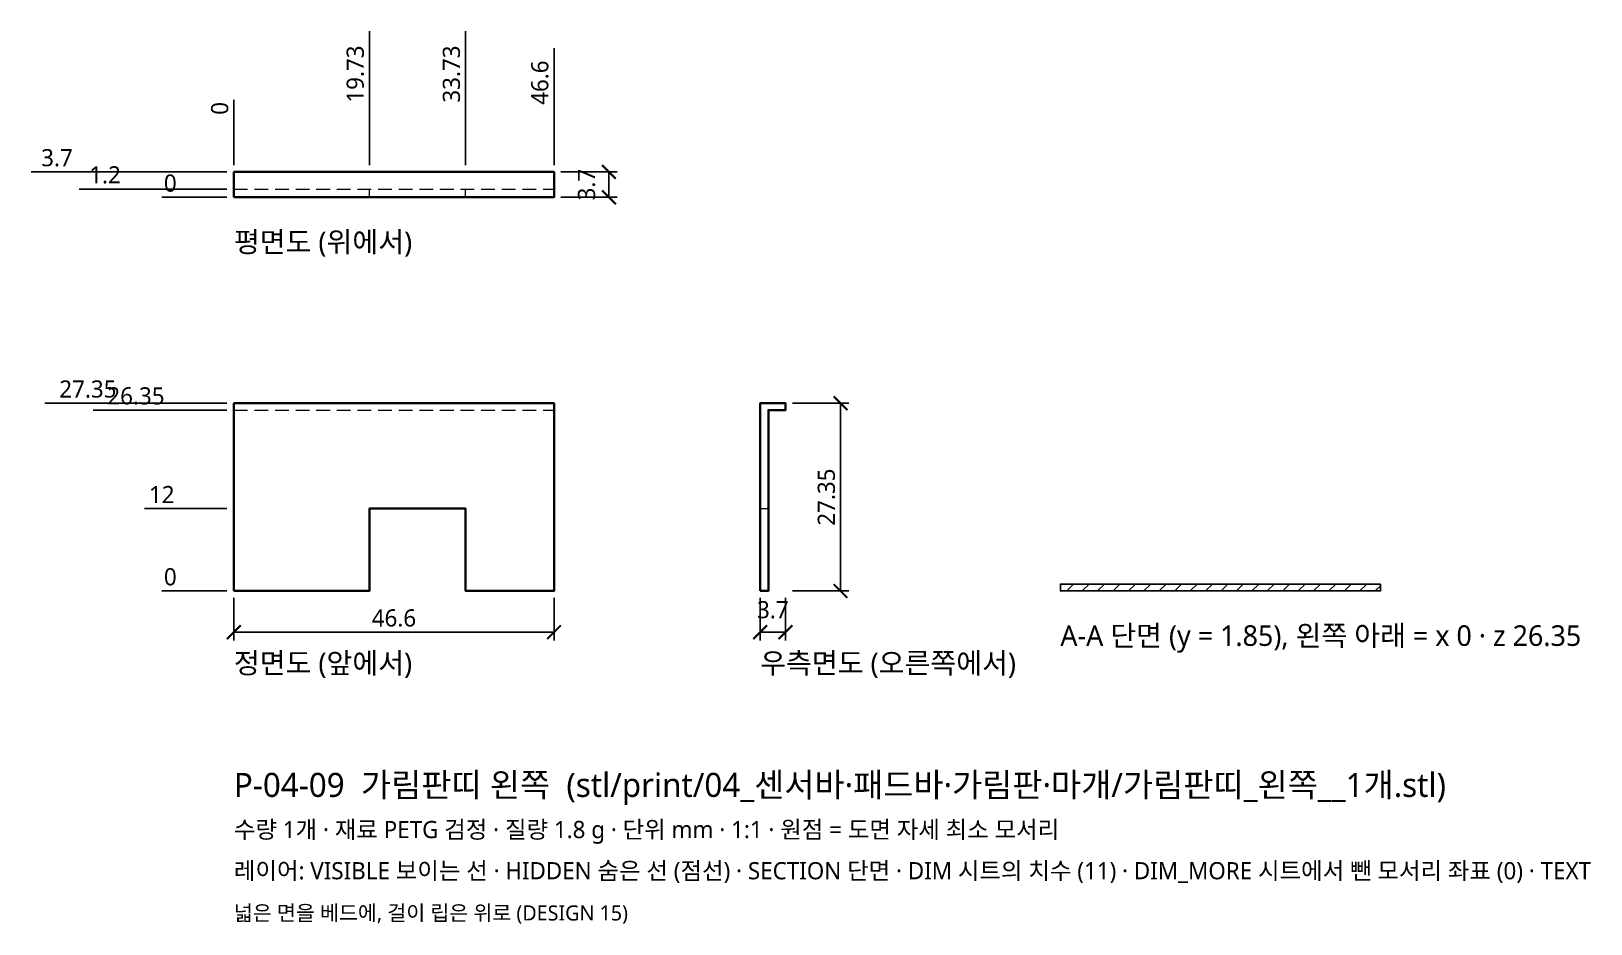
# Model space of a CAD drawing. Header units: millimetres. Extents: x -29 to 198, y -48 to 82.
import ezdxf

# ---------------------------------------------------------------- set-up
doc = ezdxf.new("R2010")
doc.units = ezdxf.units.MM
doc.linetypes.add('HIDDEN', pattern=[3, 2, -1])
for name, color, linetype, lineweight in [('DIM', 4, 'CONTINUOUS', 13), ('HIDDEN', 8, 'HIDDEN', 18), ('SECTION', 5, 'CONTINUOUS', 25), ('TEXT', 7, 'CONTINUOUS', 18), ('VISIBLE', 7, 'CONTINUOUS', 35)]:
    doc.layers.add(name, color=color, linetype=linetype, lineweight=lineweight)
doc.styles.add('KR', font='malgun.ttf')
doc.dimstyles.new('TOCCATA', dxfattribs={"dimtxt": 2.5, "dimasz": 2, "dimexe": 1.2, "dimexo": 1, "dimgap": 0.8, "dimtad": 1, "dimdsep": 46, "dimtxsty": 'KR', "dimblk": 'ARCHTICK', "dimcen": 2.5, "dimazin": 3, "dimtfac": 0.5, "dimtmove": 2, "dimatfit": 3})

# ---------------------------------------------------------------- blocks, each defined once
blk = doc.blocks.new('_ARCHTICK')
at = {"color": 0, "linetype": 'BYBLOCK', "const_width": 0.15}
blk.add_lwpolyline([(-0.5, -0.5), (0.5, 0.5)], dxfattribs=at)

msp = doc.modelspace()

# ---------------------------------------------------------------- hatches: boundary and pattern name
at = {"layer": 'SECTION'}
h = msp.add_hatch(dxfattribs=at)
h.set_pattern_fill('ANSI31', scale=0.5)
h.paths.add_polyline_path([(166.9, 1), (120.3, 1), (120.3, 0), (166.9, 0)])

# ---------------------------------------------------------------- linework, layer by layer
at = {"layer": 'HIDDEN'}
for points in [[(0, 58.55), (46.6, 58.55)], [(19.727, 57.35), (19.727, 58.55)], [(33.727, 57.35), (33.727, 58.55)], [(0, 26.35), (46.6, 26.35)], [(76.6, 12), (77.8, 12)]]:
    msp.add_lwpolyline(points, dxfattribs=at)
at = {"layer": 'SECTION'}
msp.add_lwpolyline([(166.9, 1), (120.3, 1), (120.3, 0), (166.9, 0)], close=True, dxfattribs=at)
at = {"layer": 'VISIBLE'}
for points in [[(0, 57.35), (0, 61.05), (46.6, 61.05), (46.6, 57.35), (0, 57.35)], [(0, 0), (0, 27.35), (46.6, 27.35), (46.6, 0), (33.727, 0), (33.727, 12), (19.727, 12), (19.727, 0), (0, 0)], [(76.6, 0), (76.6, 27.35), (80.3, 27.35), (80.3, 26.35), (77.8, 26.35), (77.8, 0), (76.6, 0)]]:
    msp.add_lwpolyline(points, dxfattribs=at)

# ---------------------------------------------------------------- texts
at = {"layer": 'TEXT', "style": 'KR'}
for s, height, p in [('평면도 (위에서)', 3, (0, 49.35)), ('A-A 단면 (y = 1.85), 왼쪽 아래 = x 0 · z 26.35', 3, (120.3, -8)), ('정면도 (앞에서)', 3, (0, -12)), ('우측면도 (오른쪽에서)', 3, (76.6, -12)), ('P-04-09  가림판띠 왼쪽  (stl/print/04_센서바·패드바·가림판·마개/가림판띠_왼쪽__1개.stl)', 3.5, (0, -30)), ('수량 1개 · 재료 PETG 검정 · 질량 1.8 g · 단위 mm · 1:1 · 원점 = 도면 자세 최소 모서리', 2.5, (0, -36)), ('레이어: VISIBLE 보이는 선 · HIDDEN 숨은 선 (점선) · SECTION 단면 · DIM 시트의 치수 (11) · DIM_MORE 시트에서 뺀 모서리 좌표 (0) · TEXT', 2.5, (0, -42)), ('넓은 면을 베드에, 걸이 립은 위로 (DESIGN 15)', 2.2, (0, -48))]:
    msp.add_text(s, height=height, dxfattribs=at).set_placement(p)

# ---------------------------------------------------------------- dimensions: what is measured, and where the dimension line sits
at = {"layer": 'DIM'}
for feature_location, offset, dtype, origin in [((19.73, 61.05), (0, 8), 1, (0, 57.35)), ((33.73, 61.05), (0, 8), 1, (0, 57.35)), ((46.6, 61.05), (0, 8), 1, (0, 57.35)), ((0, 61.050000429), (0, 8), 1, (0, 57.350000381)), ((0, 61.05), (-22, 0), 0, (0, 57.35)), ((0, 58.55), (-15, 0), 0, (0, 57.35)), ((0, 57.350000381), (-8, 0), 0, (0, 57.350000381)), ((0, 27.35), (-15, 0), 0, (0, 0)), ((0, 26.35), (-8, 0), 0, (0, 0)), ((0, 12), (-8, 0), 0, (0, 0)), ((0, 0), (-8, 0), 0, (0, 0))]:
    msp.add_ordinate_dim(feature_location=feature_location, offset=offset, dtype=dtype, origin=origin, dimstyle='TOCCATA', dxfattribs=at).render()
for base, p1, p2 in [((54.6, 57.35), (46.6, 57.35), (46.6, 61.05)), ((88.3, 0), (80.3, 0), (80.3, 27.35))]:
    msp.add_linear_dim(base=base, p1=p1, p2=p2, angle=90, dimstyle='TOCCATA', dxfattribs=at).render()
for base, p1, p2 in [((0, -6), (0, 0), (46.6, 0)), ((76.6, -6), (76.6, 0), (80.3, 0))]:
    msp.add_linear_dim(base=base, p1=p1, p2=p2, dimstyle='TOCCATA', dxfattribs=at).render()

doc.saveas('drawing.dxf')
